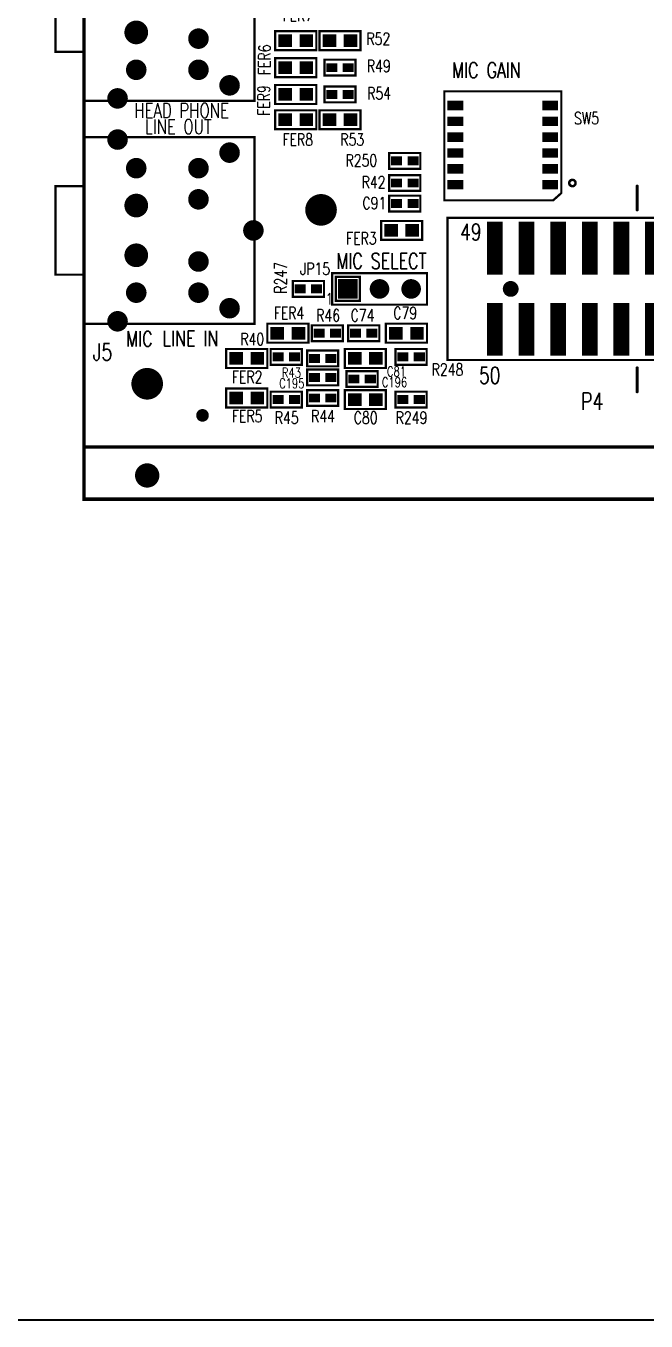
# Model space of a CAD drawing. Extents: x -3908 to 11948, y -2965 to 7442.
# Drawn here: x -384 to 1578, y -2965 to 1132 of the extents above; entities that cross this region are included whole.
import ezdxf
from ezdxf.enums import TextEntityAlignment as Align

# ---------------------------------------------------------------- set-up
doc = ezdxf.new("R2010")
doc.units = 0
doc.header["$MEASUREMENT"] = 0
doc.layers.get('0').update_dxf_attribs({"linetype": 'CONTINUOUS'})
for name, color, linetype in [('2D_LINE_00', 7, 'CONTINUOUS'), ('2D_LINE_26', 7, 'CONTINUOUS'), ('2D_LINE_27', 7, 'CONTINUOUS'), ('BOARD_OUTLINE_00', 7, 'CONTINUOUS'), ('PADS_TOP', 9, 'CONTINUOUS'), ('PADS_XR_27', 7, 'CONTINUOUS'), ('PART_NAME_01', 7, 'CONTINUOUS'), ('PART_TOP_2DLINE_00', 7, 'CONTINUOUS'), ('PART_TOP_2DLINE_01', 7, 'CONTINUOUS'), ('TEXT_26', 7, 'CONTINUOUS')]:
    doc.layers.add(name, color=color, linetype=linetype)
doc.styles.add('W5', font='simplex', dxfattribs={"width": 0.75})
doc.styles.add('W7', font='simplex', dxfattribs={"width": 0.75})
doc.styles.add('W8', font='simplex', dxfattribs={"width": 0.75})

# ---------------------------------------------------------------- blocks, each defined once
blk = doc.blocks.new('SMOOTH_11$11')
at = {"const_width": 5.55}
blk.add_lwpolyline([(-2.8, 0, 1), (2.8, 0, 1)], format="xyb", close=True, dxfattribs=at)
blk = doc.blocks.new('BOARD_167')
at = {"layer": 'BOARD_OUTLINE_00', "const_width": 11.1}
blk.add_lwpolyline([(0, 165), (0, 7495), (5000, 7495), (5000, 165)], close=True, dxfattribs=at)
at = {"layer": 'BOARD_OUTLINE_00'}
blk.add_blockref('SMOOTH_11$11', (0, 165), dxfattribs=at)
blk = doc.blocks.new('DRAWING_64')
at = {"layer": '2D_LINE_00', "const_width": 7}
blk.add_lwpolyline([(355, -6.25), (16205, -6.25), (16205, -10406.25), (355, -10406.25)], close=True, dxfattribs=at)
blk = doc.blocks.new('SMOOTH_10')
at = {"const_width": 5}
blk.add_lwpolyline([(-2.5, 0, 1), (2.5, 0, 1)], format="xyb", close=True, dxfattribs=at)
blk = doc.blocks.new('DRAWING_146')
at = {"layer": '2D_LINE_26', "const_width": 10}
blk.add_lwpolyline([(0, 0), (0, 75)], dxfattribs=at)
at = {"layer": '2D_LINE_26'}
for p in [(0, 75), (0, 0)]:
    blk.add_blockref('SMOOTH_10', p, dxfattribs=at)
blk = doc.blocks.new('DRAWING_147')
at = {"layer": '2D_LINE_26', "const_width": 10}
blk.add_lwpolyline([(0, 0), (0, 75)], dxfattribs=at)
at = {"layer": '2D_LINE_26'}
for p in [(0, 75), (0, 0)]:
    blk.add_blockref('SMOOTH_10', p, dxfattribs=at)
blk = doc.blocks.new('DRAWING_248')
at = {"layer": '2D_LINE_26', "const_width": 8}
blk.add_lwpolyline([(10, 0, 1), (-10, 0, 1)], format="xyb", close=True, dxfattribs=at)
blk = doc.blocks.new('SMOOTH_11')
at = {"const_width": 5.5}
blk.add_lwpolyline([(-2.75, 0, 1), (2.75, 0, 1)], format="xyb", close=True, dxfattribs=at)
blk = doc.blocks.new('DRAWING_270')
at = {"layer": '2D_LINE_27', "const_width": 11}
blk.add_lwpolyline([(0, 0), (5000, 0)], dxfattribs=at)
at = {"layer": '2D_LINE_27'}
for p in [(0, 0), (5000, 0)]:
    blk.add_blockref('SMOOTH_11', p, dxfattribs=at)
blk = doc.blocks.new('PAD_6')
at = {"const_width": 50}
blk.add_lwpolyline([(0, -25, 1), (0, 25, 1)], format="xyb", close=True, dxfattribs=at)
blk = doc.blocks.new('STK_TOP_20')
at = {"layer": 'PADS_TOP'}
blk.add_blockref('PAD_6', (0, 0), dxfattribs=at)
blk = doc.blocks.new('SYM_TOP_8')
blk.add_blockref('STK_TOP_20', (0, 0))
blk = doc.blocks.new('PART_TOP_1')
blk.add_blockref('SYM_TOP_8', (0, 0))
blk = doc.blocks.new('STK_TOP_26')
at = {"layer": 'PADS_TOP'}
blk.add_blockref('PAD_6', (0, 0), dxfattribs=at)
blk = doc.blocks.new('SYM_TOP_10')
blk.add_blockref('STK_TOP_26', (0, 0))
blk = doc.blocks.new('PART_TOP_7')
blk.add_blockref('SYM_TOP_10', (0, 0))
blk = doc.blocks.new('PAD_13')
at = {"const_width": 38.5}
blk.add_lwpolyline([(0, -19.25, 1), (0, 19.25, 1)], format="xyb", close=True, dxfattribs=at)
blk = doc.blocks.new('STK_TOP_248')
at = {"layer": 'PADS_TOP'}
blk.add_blockref('PAD_13', (0, 0), dxfattribs=at)
blk = doc.blocks.new('SYM_TOP_133')
blk.add_blockref('STK_TOP_248', (0, 0))
blk = doc.blocks.new('PART_TOP_13')
blk.add_blockref('SYM_TOP_133', (0, 0))
blk = doc.blocks.new('SMOOTH_7')
at = {"const_width": 3.5}
blk.add_lwpolyline([(-1.75, 0, 1), (1.75, 0, 1)], format="xyb", close=True, dxfattribs=at)
blk = doc.blocks.new('PART_BODY_TOP_322')
at = {"layer": 'PART_TOP_2DLINE_01', "const_width": 7}
for points in [[(-50, 50), (250, 50), (250, -50), (-50, -50)], [(-38, 38), (38, 38), (38, -38), (-38, -38)]]:
    blk.add_lwpolyline(points, close=True, dxfattribs=at)
at = {"layer": 'PART_TOP_2DLINE_01'}
for p in [(-50, 50), (-38, 38), (38, 38), (250, 50), (-38, -38), (38, -38), (-50, -50), (250, -50)]:
    blk.add_blockref('SMOOTH_7', p, dxfattribs=at)
blk = doc.blocks.new('PAD_26')
at = {"const_width": 62}
blk.add_lwpolyline([(-31, 0), (31, 0)], dxfattribs=at)
blk = doc.blocks.new('STK_TOP_43')
at = {"layer": 'PADS_TOP'}
blk.add_blockref('PAD_26', (0, 0), dxfattribs=at)
blk = doc.blocks.new('PAD_25')
at = {"const_width": 31}
blk.add_lwpolyline([(0, -15.5, 1), (0, 15.5, 1)], format="xyb", close=True, dxfattribs=at)
blk = doc.blocks.new('STK_TOP_42')
at = {"layer": 'PADS_TOP'}
blk.add_blockref('PAD_25', (0, 0), dxfattribs=at)
blk = doc.blocks.new('SYM_TOP_48')
for name, p in [('PART_BODY_TOP_322', (0, 0)), ('STK_TOP_43', (0, 0)), ('STK_TOP_42', (100, 0)), ('STK_TOP_42', (200, 0))]:
    blk.add_blockref(name, p)
blk = doc.blocks.new('PART_TOP_35')
blk.add_blockref('SYM_TOP_48', (0, 0))
at = {"layer": 'PART_NAME_01', "style": 'W5', "width": 0.75}
blk.add_text('JP15', height=38.5, dxfattribs=at).set_placement((-103.75, 63.75), align=Align.MIDDLE_CENTER)
blk = doc.blocks.new('PART_BODY_TOP_285')
at = {"layer": 'PART_TOP_2DLINE_00', "const_width": 7}
for points in [[(-1350, 225), (1350, 225), (1350, -225), (-1350, -225)], [(-1200, -250), (-1175, -300), (-1225, -300)]]:
    blk.add_lwpolyline(points, close=True, dxfattribs=at)
at = {"layer": 'PART_TOP_2DLINE_00'}
for p in [(-1350, 225), (1350, 225), (-1350, -225), (1350, -225), (-1200, -250), (-1225, -300), (-1175, -300)]:
    blk.add_blockref('SMOOTH_7', p, dxfattribs=at)
blk = doc.blocks.new('PAD_44')
at = {"const_width": 50}
blk.add_lwpolyline([(-83.5, 0), (83.5, 0)], dxfattribs=at)
blk = doc.blocks.new('STK_TOP_27')
at = {"layer": 'PADS_TOP', "rotation": 90}
blk.add_blockref('PAD_44', (0, 0), dxfattribs=at)
blk = doc.blocks.new('PAD_4')
at = {"const_width": 25}
blk.add_lwpolyline([(0, -12.5, 1), (0, 12.5, 1)], format="xyb", close=True, dxfattribs=at)
blk = doc.blocks.new('STK_TOP_28')
at = {"layer": 'PADS_TOP'}
blk.add_blockref('PAD_4', (0, 0), dxfattribs=at)
blk = doc.blocks.new('SYM_TOP_11')
for name, p in [('PART_BODY_TOP_285', (0, 0)), ('STK_TOP_27', (-1200, 128)), ('STK_TOP_27', (-1100, 128)), ('STK_TOP_27', (-1000, 128)), ('STK_TOP_27', (-900, 128)), ('STK_TOP_27', (-800, 128)), ('STK_TOP_27', (-700, 128)), ('STK_TOP_27', (-600, 128)), ('STK_TOP_27', (-500, 128)), ('STK_TOP_27', (-400, 128)), ('STK_TOP_27', (-300, 128)), ('STK_TOP_27', (-200, 128)), ('STK_TOP_27', (-100, 128)), ('STK_TOP_27', (0, 128)), ('STK_TOP_27', (100, 128)), ('STK_TOP_27', (200, 128)), ('STK_TOP_27', (300, 128)), ('STK_TOP_27', (400, 128)), ('STK_TOP_27', (500, 128)), ('STK_TOP_27', (600, 128)), ('STK_TOP_27', (700, 128)), ('STK_TOP_27', (800, 128)), ('STK_TOP_27', (900, 128)), ('STK_TOP_27', (1000, 128)), ('STK_TOP_27', (1100, 128)), ('STK_TOP_27', (1200, 128)), ('STK_TOP_28', (-1150, 0)), ('STK_TOP_28', (1150, 0)), ('STK_TOP_27', (-1200, -129)), ('STK_TOP_27', (-1100, -129)), ('STK_TOP_27', (-1000, -129)), ('STK_TOP_27', (-900, -129)), ('STK_TOP_27', (-800, -129)), ('STK_TOP_27', (-700, -129)), ('STK_TOP_27', (-600, -129)), ('STK_TOP_27', (-500, -129)), ('STK_TOP_27', (-400, -129)), ('STK_TOP_27', (-300, -129)), ('STK_TOP_27', (-200, -129)), ('STK_TOP_27', (-100, -129)), ('STK_TOP_27', (0, -129)), ('STK_TOP_27', (100, -129)), ('STK_TOP_27', (200, -129)), ('STK_TOP_27', (300, -129)), ('STK_TOP_27', (400, -129)), ('STK_TOP_27', (500, -129)), ('STK_TOP_27', (600, -129)), ('STK_TOP_27', (700, -129)), ('STK_TOP_27', (800, -129)), ('STK_TOP_27', (900, -129)), ('STK_TOP_27', (1000, -129)), ('STK_TOP_27', (1100, -129)), ('STK_TOP_27', (1200, -129))]:
    blk.add_blockref(name, p)
blk = doc.blocks.new('PART_TOP_38')
blk.add_blockref('SYM_TOP_11', (0, 0))
at = {"layer": 'PART_NAME_01', "style": 'W7', "width": 0.75}
blk.add_text('P4', height=53.9, rotation=180, dxfattribs=at).set_placement((927.5, 382.5))
blk = doc.blocks.new('PART_BODY_TOP_281')
at = {"layer": 'PART_TOP_2DLINE_01', "const_width": 7}
blk.add_lwpolyline([(0, 295.3), (539.4, 295.3), (539.4, -295.3), (0, -295.3)], close=True, dxfattribs=at)
blk.add_lwpolyline([(0, 140), (-90, 140), (-90, -140), (0, -140)], dxfattribs=at)
at = {"layer": 'PART_TOP_2DLINE_01'}
for p in [(0, 295.3), (539.4, 295.3), (-90, 140), (0, 140), (-90, -140), (0, -140), (0, -295.3), (539.4, -295.3)]:
    blk.add_blockref('SMOOTH_7', p, dxfattribs=at)
blk = doc.blocks.new('PAD_47')
at = {"const_width": 32.5}
blk.add_lwpolyline([(0, -16.25, 1), (0, 16.25, 1)], format="xyb", close=True, dxfattribs=at)
blk = doc.blocks.new('STK_TOP_18')
at = {"layer": 'PADS_TOP'}
blk.add_blockref('PAD_47', (0, 0), dxfattribs=at)
blk = doc.blocks.new('PAD_29')
at = {"const_width": 37.5}
blk.add_lwpolyline([(0, -18.75, 1), (0, 18.75, 1)], format="xyb", close=True, dxfattribs=at)
blk = doc.blocks.new('STK_TOP_19')
at = {"layer": 'PADS_TOP'}
blk.add_blockref('PAD_29', (0, 0), dxfattribs=at)
blk = doc.blocks.new('SYM_TOP_7')
for name, p in [('PART_BODY_TOP_281', (0, 0)), ('STK_TOP_18', (106.3, 287.4)), ('STK_TOP_18', (460.6, 246.1)), ('STK_TOP_18', (165.4, 196.9)), ('STK_TOP_18', (362.2, 196.9)), ('STK_TOP_18', (362.2, 98.4)), ('STK_TOP_19', (165.4, 78.7)), ('STK_TOP_18', (536, 0)), ('STK_TOP_19', (165.4, -78.7)), ('STK_TOP_18', (362.2, -98.4)), ('STK_TOP_18', (165.4, -196.9)), ('STK_TOP_18', (362.2, -196.9)), ('STK_TOP_18', (460.6, -246.1)), ('STK_TOP_18', (106.3, -287.4))]:
    blk.add_blockref(name, p)
blk = doc.blocks.new('PART_TOP_41')
blk.add_blockref('SYM_TOP_7', (0, 0))
at = {"layer": 'PART_NAME_01', "style": 'W7', "width": 0.75}
blk.add_text('J4', height=53.9, dxfattribs=at).set_placement((55, 336.25))
blk = doc.blocks.new('PART_TOP_42')
blk.add_blockref('SYM_TOP_7', (0, 0))
at = {"layer": 'PART_NAME_01', "style": 'W7', "width": 0.75}
blk.add_text('J5', height=53.9, dxfattribs=at).set_placement((27.5, -411.25))
blk = doc.blocks.new('PAD_99')
at = {"const_width": 20}
blk.add_lwpolyline([(0, -10, 1), (0, 10, 1)], format="xyb", close=True, dxfattribs=at)
blk = doc.blocks.new('STK_TOP_157')
at = {"layer": 'PADS_TOP'}
blk.add_blockref('PAD_99', (0, 0), dxfattribs=at)
blk = doc.blocks.new('SYM_TOP_128')
blk.add_blockref('STK_TOP_157', (0, 0))
blk = doc.blocks.new('PART_TOP_120')
blk.add_blockref('SYM_TOP_128', (0, 0))
blk = doc.blocks.new('PART_BODY_TOP_405')
at = {"layer": 'PART_TOP_2DLINE_01', "const_width": 7}
blk.add_lwpolyline([(-49.2, 25), (49.2, 25), (49.2, -25), (-49.2, -25)], close=True, dxfattribs=at)
at = {"layer": 'PART_TOP_2DLINE_01'}
for p in [(-49.2, 25), (49.2, 25), (-49.2, -25), (49.2, -25)]:
    blk.add_blockref('SMOOTH_7', p, dxfattribs=at)
blk = doc.blocks.new('PAD_101')
at = {"const_width": 28}
blk.add_lwpolyline([(-17.5, 0), (17.5, 0)], dxfattribs=at)
blk = doc.blocks.new('STK_TOP_168')
at = {"layer": 'PADS_TOP'}
blk.add_blockref('PAD_101', (0, 0), dxfattribs=at)
at = {"layer": 'PADS_XR_27'}
blk.add_blockref('PAD_101', (0, 0), dxfattribs=at)
blk = doc.blocks.new('SYM_TOP_131')
for name, p in [('STK_TOP_168', (-26, 0)), ('PART_BODY_TOP_405', (0, 0)), ('STK_TOP_168', (26, 0))]:
    blk.add_blockref(name, p)
blk = doc.blocks.new('PART_TOP_180')
blk.add_blockref('SYM_TOP_131', (0, 0))
at = {"layer": 'PART_NAME_01', "style": 'W5', "width": 0.75}
blk.add_text('C74', height=38.5, dxfattribs=at).set_placement((-3.75, 56.25), align=Align.MIDDLE_CENTER)
blk = doc.blocks.new('PART_TOP_185')
blk.add_blockref('SYM_TOP_131', (0, 0))
at = {"layer": 'PART_NAME_01', "style": 'W5', "width": 0.75}
blk.add_text('C91', height=38.5, dxfattribs=at).set_placement((-96.25, 1.25), align=Align.MIDDLE_CENTER)
blk = doc.blocks.new('PART_TOP_223')
blk.add_blockref('SYM_TOP_131', (0, 0))
at = {"layer": 'PART_NAME_01', "style": 'W5', "width": 0.75}
blk.add_text('R40', height=38.5, dxfattribs=at).set_placement((-107.5, 56.25), align=Align.MIDDLE_CENTER)
blk = doc.blocks.new('PART_TOP_225')
blk.add_blockref('SYM_TOP_131', (0, 0))
at = {"layer": 'PART_NAME_01', "style": 'W5', "width": 0.75}
blk.add_text('R42', height=38.5, dxfattribs=at).set_placement((-98.75, 2.5), align=Align.MIDDLE_CENTER)
blk = doc.blocks.new('PART_TOP_226')
blk.add_blockref('SYM_TOP_131', (0, 0))
at = {"layer": 'PART_NAME_01', "style": 'W5', "width": 0.75}
blk.add_text('R43', height=30.8, dxfattribs=at).set_placement((-98.75, -45), align=Align.MIDDLE_CENTER)
blk = doc.blocks.new('PART_TOP_227')
blk.add_blockref('SYM_TOP_131', (0, 0))
at = {"layer": 'PART_NAME_01', "style": 'W5', "width": 0.75}
blk.add_text('R44', height=38.5, dxfattribs=at).set_placement((1.25, -57.5), align=Align.MIDDLE_CENTER)
blk = doc.blocks.new('PART_TOP_228')
blk.add_blockref('SYM_TOP_131', (0, 0))
at = {"layer": 'PART_NAME_01', "style": 'W5', "width": 0.75}
blk.add_text('R45', height=38.5, dxfattribs=at).set_placement((1.25, -57.5), align=Align.MIDDLE_CENTER)
blk = doc.blocks.new('PART_TOP_229')
blk.add_blockref('SYM_TOP_131', (0, 0))
at = {"layer": 'PART_NAME_01', "style": 'W5', "width": 0.75}
blk.add_text('R46', height=38.5, dxfattribs=at).set_placement((2.5, 56.25), align=Align.MIDDLE_CENTER)
blk = doc.blocks.new('PART_TOP_232')
blk.add_blockref('SYM_TOP_131', (0, 0))
at = {"layer": 'PART_NAME_01', "style": 'W5', "width": 0.75}
blk.add_text('R49', height=38.5, rotation=180, dxfattribs=at).set_placement((-122.5, -5), align=Align.MIDDLE_CENTER)
blk = doc.blocks.new('PART_TOP_235')
blk.add_blockref('SYM_TOP_131', (0, 0))
at = {"layer": 'PART_NAME_01', "style": 'W5', "width": 0.75}
blk.add_text('R54', height=38.5, rotation=180, dxfattribs=at).set_placement((-123.75, -3.75), align=Align.MIDDLE_CENTER)
blk = doc.blocks.new('PART_TOP_316')
blk.add_blockref('SYM_TOP_131', (0, 0))
at = {"layer": 'PART_NAME_01', "style": 'W5', "width": 0.75}
blk.add_text('C195', height=30.8, dxfattribs=at).set_placement((-97.5, -18.75), align=Align.MIDDLE_CENTER)
blk = doc.blocks.new('PART_TOP_317')
blk.add_blockref('SYM_TOP_131', (0, 0))
at = {"layer": 'PART_NAME_01', "style": 'W5', "width": 0.75}
blk.add_text('C196', height=30.8, dxfattribs=at).set_placement((102.5, -10), align=Align.MIDDLE_CENTER)
blk = doc.blocks.new('PART_TOP_318')
blk.add_blockref('SYM_TOP_131', (0, 0))
at = {"layer": 'PART_NAME_01', "style": 'W5', "width": 0.75}
blk.add_text('R247', height=38.5, rotation=90, dxfattribs=at).set_placement((-87.5, 35), align=Align.MIDDLE_CENTER)
blk = doc.blocks.new('PART_TOP_319')
blk.add_blockref('SYM_TOP_131', (0, 0))
at = {"layer": 'PART_NAME_01', "style": 'W5', "width": 0.75}
blk.add_text('R248', height=38.5, dxfattribs=at).set_placement((115, -40), align=Align.MIDDLE_CENTER)
blk = doc.blocks.new('PART_TOP_320')
blk.add_blockref('SYM_TOP_131', (0, 0))
at = {"layer": 'PART_NAME_01', "style": 'W5', "width": 0.75}
blk.add_text('R249', height=38.5, dxfattribs=at).set_placement((1.25, -57.5), align=Align.MIDDLE_CENTER)
blk = doc.blocks.new('PART_TOP_321')
blk.add_blockref('SYM_TOP_131', (0, 0))
at = {"layer": 'PART_NAME_01', "style": 'W5', "width": 0.75}
blk.add_text('R250', height=38.5, rotation=180, dxfattribs=at).set_placement((137.5, -1.2), align=Align.MIDDLE_CENTER)
blk = doc.blocks.new('PART_BODY_TOP_436')
at = {"layer": 'PART_TOP_2DLINE_01', "const_width": 7}
blk.add_lwpolyline([(-65, 30), (65, 30), (65, -30), (-65, -30)], close=True, dxfattribs=at)
at = {"layer": 'PART_TOP_2DLINE_01'}
for p in [(-65, 30), (65, 30), (-65, -30), (65, -30)]:
    blk.add_blockref('SMOOTH_7', p, dxfattribs=at)
blk = doc.blocks.new('PAD_106')
at = {"const_width": 40}
blk.add_lwpolyline([(-21.5, 0), (21.5, 0)], dxfattribs=at)
blk = doc.blocks.new('STK_TOP_53')
at = {"layer": 'PADS_TOP'}
blk.add_blockref('PAD_106', (0, 0), dxfattribs=at)
blk = doc.blocks.new('SYM_TOP_142')
for name, p in [('STK_TOP_53', (-33.5, 0)), ('PART_BODY_TOP_436', (0, 0)), ('STK_TOP_53', (33.5, 0))]:
    blk.add_blockref(name, p)
blk = doc.blocks.new('PART_TOP_369')
blk.add_blockref('SYM_TOP_142', (0, 0))
at = {"layer": 'PART_NAME_01', "style": 'W5', "width": 0.75}
blk.add_text('FER2', height=38.5, dxfattribs=at).set_placement((1.25, -58.75), align=Align.MIDDLE_CENTER)
blk = doc.blocks.new('PART_TOP_370')
blk.add_blockref('SYM_TOP_142', (0, 0))
at = {"layer": 'PART_NAME_01', "style": 'W5', "width": 0.75}
blk.add_text('FER3', height=38.5, dxfattribs=at).set_placement((-127.5, -25), align=Align.MIDDLE_CENTER)
blk = doc.blocks.new('PART_TOP_371')
blk.add_blockref('SYM_TOP_142', (0, 0))
at = {"layer": 'PART_NAME_01', "style": 'W5', "width": 0.75}
blk.add_text('FER4', height=38.5, dxfattribs=at).set_placement((3.75, 63.75), align=Align.MIDDLE_CENTER)
blk = doc.blocks.new('PART_TOP_372')
blk.add_blockref('SYM_TOP_142', (0, 0))
at = {"layer": 'PART_NAME_01', "style": 'W5', "width": 0.75}
blk.add_text('FER5', height=38.5, dxfattribs=at).set_placement((1.25, -57.5), align=Align.MIDDLE_CENTER)
blk = doc.blocks.new('PART_TOP_373')
blk.add_blockref('SYM_TOP_142', (0, 0))
at = {"layer": 'PART_NAME_01', "style": 'W5', "width": 0.75}
blk.add_text('FER6', height=38.5, rotation=270, dxfattribs=at).set_placement((98.8, -25), align=Align.MIDDLE_CENTER)
blk = doc.blocks.new('PART_TOP_374')
blk.add_blockref('SYM_TOP_142', (0, 0))
at = {"layer": 'PART_NAME_01', "style": 'W5', "width": 0.75}
blk.add_text('FER7', height=38.5, rotation=180, dxfattribs=at).set_placement((-6.2, -81.2), align=Align.MIDDLE_CENTER)
blk = doc.blocks.new('PART_TOP_375')
blk.add_blockref('SYM_TOP_142', (0, 0))
at = {"layer": 'PART_NAME_01', "style": 'W5', "width": 0.75}
blk.add_text('FER8', height=38.5, rotation=180, dxfattribs=at).set_placement((-6.25, 62.5), align=Align.MIDDLE_CENTER)
blk = doc.blocks.new('PART_TOP_376')
blk.add_blockref('SYM_TOP_142', (0, 0))
at = {"layer": 'PART_NAME_01', "style": 'W5', "width": 0.75}
blk.add_text('FER9', height=38.5, rotation=270, dxfattribs=at).set_placement((101.25, 18.75), align=Align.MIDDLE_CENTER)
blk = doc.blocks.new('PART_TOP_384')
blk.add_blockref('SYM_TOP_142', (0, 0))
at = {"layer": 'PART_NAME_01', "style": 'W5', "width": 0.75}
blk.add_text('C79', height=38.5, dxfattribs=at).set_placement((-3.75, 63.75), align=Align.MIDDLE_CENTER)
blk = doc.blocks.new('PART_TOP_385')
blk.add_blockref('SYM_TOP_142', (0, 0))
at = {"layer": 'PART_NAME_01', "style": 'W5', "width": 0.75}
blk.add_text('C80', height=38.5, dxfattribs=at).set_placement((1.25, -57.5), align=Align.MIDDLE_CENTER)
blk = doc.blocks.new('PART_TOP_386')
blk.add_blockref('SYM_TOP_142', (0, 0))
at = {"layer": 'PART_NAME_01', "style": 'W5', "width": 0.75}
blk.add_text('C81', height=30.8, dxfattribs=at).set_placement((98.75, -41.25), align=Align.MIDDLE_CENTER)
blk = doc.blocks.new('PART_TOP_428')
blk.add_blockref('SYM_TOP_142', (0, 0))
at = {"layer": 'PART_NAME_01', "style": 'W5', "width": 0.75}
blk.add_text('R52', height=38.5, rotation=180, dxfattribs=at).set_placement((-121.25, -6.25), align=Align.MIDDLE_CENTER)
blk = doc.blocks.new('PART_TOP_429')
blk.add_blockref('SYM_TOP_142', (0, 0))
at = {"layer": 'PART_NAME_01', "style": 'W5', "width": 0.75}
blk.add_text('R53', height=38.5, rotation=180, dxfattribs=at).set_placement((-38.75, 62.5), align=Align.MIDDLE_CENTER)
blk = doc.blocks.new('PART_BODY_TOP_396')
at = {"layer": 'PART_TOP_2DLINE_01', "const_width": 7}
blk.add_lwpolyline([(-175, 185), (170, 185), (170, -185), (-152, -185), (-175, -159)], close=True, dxfattribs=at)
at = {"layer": 'PART_TOP_2DLINE_01'}
for p in [(-175, 185), (170, 185), (-175, -159), (-152, -185), (170, -185)]:
    blk.add_blockref('SMOOTH_7', p, dxfattribs=at)
blk = doc.blocks.new('PAD_87')
at = {"const_width": 30}
blk.add_lwpolyline([(-25, 0), (25, 0)], dxfattribs=at)
blk = doc.blocks.new('STK_TOP_145')
at = {"layer": 'PADS_TOP', "rotation": 90}
blk.add_blockref('PAD_87', (0, 0), dxfattribs=at)
blk = doc.blocks.new('SYM_TOP_122')
for name, p in [('PART_BODY_TOP_396', (0, 0)), ('STK_TOP_145', (-125, 150)), ('STK_TOP_145', (-75, 150)), ('STK_TOP_145', (-25, 150)), ('STK_TOP_145', (25, 150)), ('STK_TOP_145', (75, 150)), ('STK_TOP_145', (125, 150)), ('STK_TOP_145', (-125, -150)), ('STK_TOP_145', (-75, -150)), ('STK_TOP_145', (-25, -150)), ('STK_TOP_145', (25, -150)), ('STK_TOP_145', (75, -150)), ('STK_TOP_145', (125, -150))]:
    blk.add_blockref(name, p)
blk = doc.blocks.new('PART_TOP_601')
blk.add_blockref('SYM_TOP_122', (0, 0))
at = {"layer": 'PART_NAME_01', "style": 'W5', "width": 0.75}
blk.add_text('SW5', height=38.5, rotation=270, dxfattribs=at).set_placement((85, -265), align=Align.MIDDLE_CENTER)

msp = doc.modelspace()

# ---------------------------------------------------------------- block references
for name, p in [('DRAWING_64', (-4260, 7445)), ('BOARD_167', (-200, -530)), ('PART_TOP_41', (-200, 1190)), ('PART_TOP_42', (-200, 485)), ('PART_TOP_225', (815, 635)), ('DRAWING_248', (1345, 635)), ('DRAWING_147', (1550, 550)), ('PART_TOP_7', (550, 550)), ('PART_TOP_185', (815, 570)), ('PART_TOP_370', (805, 485)), ('PART_TOP_318', (510, 300)), ('PART_TOP_35', (635, 300)), ('PART_TOP_371', (445, 160)), ('PART_TOP_229', (570, 160)), ('PART_TOP_180', (685, 160)), ('PART_TOP_384', (820, 160)), ('PART_TOP_223', (440, 85)), ('PART_TOP_369', (315, 80)), ('PART_TOP_226', (555, 80)), ('PART_TOP_386', (690, 80)), ('PART_TOP_319', (835, 85)), ('PART_TOP_1', (0, 0)), ('PART_TOP_316', (555, 20)), ('PART_TOP_317', (680, 15)), ('DRAWING_146', (1550, -25)), ('PART_TOP_372', (315, -45)), ('PART_TOP_228', (440, -50)), ('PART_TOP_227', (555, -45)), ('PART_TOP_385', (690, -50)), ('PART_TOP_320', (835, -50)), ('PART_TOP_120', (175, -100)), ('DRAWING_270', (-200, -200)), ('PART_TOP_13', (0, -290))]:
    msp.add_blockref(name, p)
for name, p, rotation in [('PART_TOP_374', (470, 1085), 180), ('PART_TOP_428', (610, 1085), 180), ('PART_TOP_373', (470, 1000), 180), ('PART_TOP_232', (610, 1000), 180), ('PART_TOP_376', (470, 915), 180), ('PART_TOP_235', (610, 915), 180), ('PART_TOP_601', (1125, 755), 90), ('PART_TOP_375', (470, 835), 180), ('PART_TOP_429', (610, 835), 180), ('PART_TOP_321', (815, 705), 180), ('PART_TOP_38', (2300, 300), 180)]:
    msp.add_blockref(name, p, dxfattribs=dict(rotation=rotation))

# ---------------------------------------------------------------- texts
at = {"layer": 'TEXT_26', "width": 0.75}
for s, height, style, p in [('MIC GAIN', 49, 'W7', (965, 967.5)), ('HEAD PHONE', 46.2, 'W7', (-41.2, 841.2)), ('LINE OUT', 46.2, 'W7', (-7.5, 790)), ('49', 52.5, 'W8', (990, 453.8)), ('MIC SELECT', 49, 'W7', (598.8, 363.8)), ('1', 35, 'W5', (565, 251.2)), ('MIC', 49, 'W7', (-66.2, 117.5)), ('LINE IN', 49, 'W7', (48.8, 118.8)), ('50', 52.5, 'W8', (1050, 0))]:
    msp.add_text(s, height=height, dxfattribs=dict(at, style=style)).set_placement(p)

doc.saveas('drawing.dxf')
